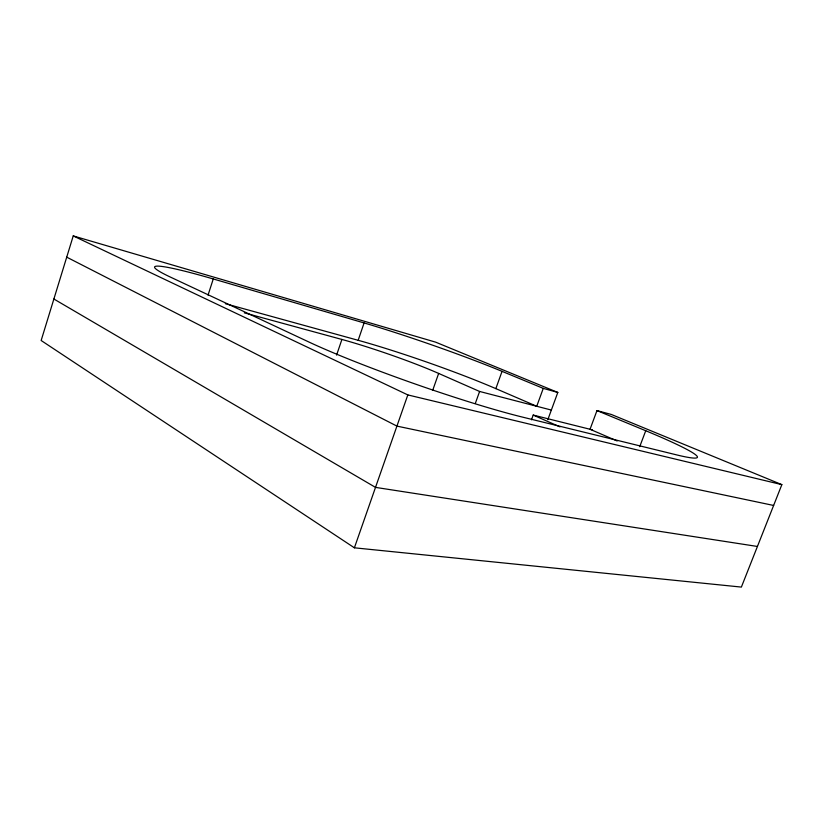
<?xml version="1.0" encoding="UTF-8"?>
<svg xmlns="http://www.w3.org/2000/svg" width="823" height="823" viewBox="0 0 823 823"><rect width="100%" height="100%" fill="white"/><g stroke="black" fill="none" stroke-linecap="round" stroke-linejoin="round"><path stroke-width="1.23" d="M547.84 419.648L557.809 392.437L435.655 342.162L73.237 235.913L41.15 340.506L354.394 547.809L741.379 587.087L781.85 484.644L611.376 414.483L596.973 410.584L590.04 429.267L617.178 440.974M208.034 295.128L213.27 278.956L364.095 322.945A110.982 6.862 19.3 0 1 502.051 371.348L543.262 388.384L557.809 392.437M336.586 355.104L341.905 339.457A76.158 6.203 19.1 0 1 438.649 373.426L479.603 391.46L551.348 410.06M225.358 303.687L358.17 340.3L364.095 322.945M354.394 547.809L407.827 394.917L73.237 235.913M432.733 390.225L438.649 373.426M475.293 403.507L479.603 391.46M543.262 388.384L536.74 406.274L495.847 388.631L502.051 371.348M531.483 419.812L533.211 415.07L592.447 429.863M639.708 446.704L645.736 430.738L596.973 410.584M757.427 546.462L375.514 487.381L53.876 299.016M773.63 505.456L396.933 426.108L66.725 257.157M407.827 394.917L781.85 484.644M244.308 312.843L341.905 339.457M533.211 415.07L559.99 426.87M358.17 340.3A110.755 8.755 19.3 0 1 495.847 388.631M213.27 278.956A127.586 8.806 18.7 0 0 170.958 277.351L308.903 342.018A147.235 12.067 19.3 0 0 523.13 417.261L676.568 454.872A127.977 8.858 19.9 0 0 645.736 430.738"/></g></svg>
